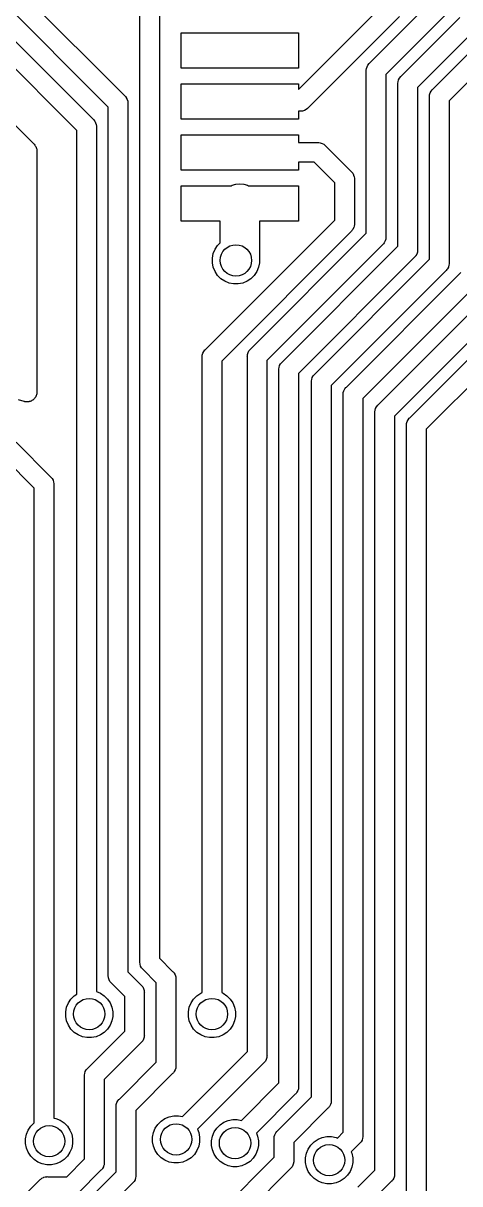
# Model space of a CAD drawing. Extents: x 3.61 to 7.55, y -5.8 to -3.38.
# Drawn here: x 6.48 to 6.699, y -4.451 to -3.869 of the extents above; entities that cross this region are included whole.
import ezdxf

# ---------------------------------------------------------------- set-up
doc = ezdxf.new("R2010")
doc.units = 0
doc.header["$MEASUREMENT"] = 0
doc.layers.add('BLACK', color=7, linetype='CONTINUOUS')

msp = doc.modelspace()

# ---------------------------------------------------------------- linework, layer by layer
at = {"layer": 'BLACK', "linetype": 'CONTINUOUS'}
for p, q in [((6.41446, -3.7894), (6.53077, -3.9057)), ((6.52254, -3.91139), (6.40623, -3.79508)), ((6.39862, -3.80111), (6.51493, -3.91742)), ((6.5067, -3.92311), (6.39039, -3.8068)), ((6.53839, -4.33991), (6.53839, -3.81225)), ((6.54823, -3.81405), (6.54823, -4.33811)), ((6.37712, -3.82181), (6.48524, -3.92993)), ((6.61811, -3.90249), (6.66043, -3.86017)), ((6.6537, -3.88931), (6.68317, -3.85984)), ((6.66866, -3.86586), (6.62275, -3.91177)), ((6.6914, -3.86553), (6.66193, -3.895)), ((6.66954, -3.89587), (6.69901, -3.8664)), ((6.55906, -3.89173), (6.55906, -3.87402)), ((6.55906, -3.87402), (6.61811, -3.87402)), ((6.61811, -3.87402), (6.61811, -3.89173)), ((6.70724, -3.87209), (6.67777, -3.90156)), ((6.68538, -3.90243), (6.71485, -3.87296)), ((6.72308, -3.87865), (6.69361, -3.90812)), ((6.61811, -3.89173), (6.55906, -3.89173)), ((6.65206, -3.89296), (6.65208, -3.89272)), ((6.65208, -3.8932), (6.65206, -3.89296)), ((6.65208, -3.89272), (6.65216, -3.89199)), ((6.65208, -3.89272), (6.65208, -3.89272)), ((6.65208, -3.97453), (6.65208, -3.8932)), ((6.65216, -3.89199), (6.65244, -3.89107)), ((6.65244, -3.89107), (6.65289, -3.89021)), ((6.65289, -3.89021), (6.65351, -3.88946)), ((6.65351, -3.88946), (6.6537, -3.88931)), ((6.66193, -3.895), (6.66193, -3.97632)), ((6.6679, -3.89952), (6.66793, -3.89928)), ((6.66793, -3.89928), (6.668, -3.89856)), ((6.66793, -3.89928), (6.66793, -3.89928)), ((6.668, -3.89856), (6.66828, -3.89763)), ((6.66828, -3.89763), (6.66874, -3.89677)), ((6.66874, -3.89677), (6.66935, -3.89602)), ((6.66935, -3.89602), (6.66954, -3.89587)), ((6.55906, -3.91732), (6.55906, -3.89961)), ((6.55906, -3.89961), (6.61811, -3.89961)), ((6.61811, -3.89961), (6.61811, -3.90249)), ((6.66793, -3.89976), (6.6679, -3.89952)), ((6.66793, -3.98109), (6.66793, -3.89976)), ((6.67777, -3.90156), (6.67777, -3.98289)), ((6.68377, -3.90584), (6.68384, -3.90512)), ((6.68384, -3.90512), (6.68412, -3.90419)), ((6.68412, -3.90419), (6.68458, -3.90334)), ((6.68458, -3.90334), (6.68519, -3.90259)), ((6.68519, -3.90259), (6.68538, -3.90243)), ((6.53077, -3.9057), (6.53096, -3.90586)), ((6.53096, -3.90586), (6.53111, -3.90604)), ((6.53111, -3.90604), (6.53111, -3.90604)), ((6.53111, -3.90604), (6.53147, -3.90647)), ((6.53147, -3.90647), (6.53158, -3.90661)), ((6.53158, -3.90661), (6.53203, -3.90746)), ((6.53203, -3.90746), (6.53231, -3.90839)), ((6.53231, -3.90839), (6.53239, -3.90911)), ((6.53239, -3.90911), (6.53239, -3.90911)), ((6.53239, -3.90911), (6.53241, -3.90935)), ((6.53241, -3.90935), (6.53239, -3.90959)), ((6.53239, -3.90959), (6.53239, -4.34496)), ((6.68375, -3.90608), (6.68377, -3.90584)), ((6.68377, -3.90632), (6.68375, -3.90608)), ((6.68377, -3.90584), (6.68377, -3.90584)), ((6.68377, -3.98765), (6.68377, -3.90632)), ((6.69361, -3.90812), (6.69361, -3.98945)), ((6.52254, -4.34676), (6.52254, -3.91139)), ((6.61885, -3.91339), (6.61811, -3.91339)), ((6.61811, -3.91339), (6.61811, -3.91732)), ((6.61909, -3.91341), (6.61885, -3.91339)), ((6.61934, -3.91339), (6.61909, -3.91341)), ((6.62006, -3.91331), (6.61934, -3.91339)), ((6.61934, -3.91339), (6.61934, -3.91339)), ((6.62099, -3.91303), (6.62006, -3.91331)), ((6.62184, -3.91258), (6.62099, -3.91303)), ((6.62259, -3.91196), (6.62184, -3.91258)), ((6.62275, -3.91177), (6.62259, -3.91196)), ((6.51493, -3.91742), (6.51512, -3.91757)), ((6.51512, -3.91757), (6.51527, -3.91776)), ((6.51527, -3.91776), (6.51527, -3.91776)), ((6.51527, -3.91776), (6.51565, -3.91822)), ((6.51565, -3.91822), (6.51573, -3.91832)), ((6.51573, -3.91832), (6.51619, -3.91918)), ((6.51619, -3.91918), (6.51647, -3.92011)), ((6.51647, -3.92011), (6.51654, -3.92083)), ((6.51654, -3.92083), (6.51654, -3.92083)), ((6.51654, -3.92083), (6.51657, -3.92107)), ((6.51657, -3.92107), (6.51654, -3.92131)), ((6.51654, -3.92131), (6.51654, -4.35484)), ((6.61811, -3.91732), (6.55906, -3.91732)), ((6.5067, -4.35612), (6.5067, -3.92311)), ((6.55906, -3.94291), (6.55906, -3.9252)), ((6.55906, -3.9252), (6.61811, -3.9252)), ((6.61811, -3.9252), (6.61811, -3.92913)), ((6.48524, -3.92993), (6.48525, -3.92994)), ((6.48525, -3.92994), (6.48525, -3.92994)), ((6.48525, -3.92994), (6.48525, -3.92994)), ((6.48525, -3.92994), (6.48528, -3.92998)), ((6.48528, -3.92998), (6.48557, -3.93034)), ((6.48557, -3.93034), (6.48586, -3.9307)), ((6.48586, -3.9307), (6.48588, -3.93072)), ((6.48588, -3.93072), (6.48589, -3.93074)), ((6.48589, -3.93074), (6.48611, -3.93115)), ((6.48611, -3.93115), (6.48632, -3.93156)), ((6.48632, -3.93156), (6.48633, -3.93158)), ((6.48633, -3.93158), (6.48634, -3.93161)), ((6.48634, -3.93161), (6.48647, -3.93205)), ((6.48647, -3.93205), (6.4866, -3.93249)), ((6.4866, -3.93249), (6.48661, -3.93252)), ((6.48661, -3.93252), (6.48661, -3.93254)), ((6.48661, -3.93254), (6.48665, -3.933)), ((6.48665, -3.933), (6.4867, -3.93346)), ((6.4867, -3.93346), (6.4867, -4.05418)), ((6.61811, -3.92913), (6.62771, -3.92913)), ((6.62771, -3.92913), (6.62795, -3.92911)), ((6.62795, -3.92911), (6.62819, -3.92913)), ((6.62819, -3.92913), (6.62819, -3.92913)), ((6.62819, -3.92913), (6.62892, -3.92921)), ((6.62892, -3.92921), (6.62985, -3.92949)), ((6.62985, -3.92949), (6.6307, -3.92994)), ((6.6307, -3.92994), (6.63145, -3.93056)), ((6.63145, -3.93056), (6.6316, -3.93075)), ((6.6316, -3.93075), (6.64447, -3.94361)), ((6.62591, -3.93898), (6.61811, -3.93898)), ((6.61811, -3.93898), (6.61811, -3.94291)), ((6.63624, -3.9493), (6.62591, -3.93898)), ((6.61811, -3.94291), (6.55906, -3.94291)), ((6.64447, -3.94361), (6.64466, -3.94377)), ((6.64466, -3.94377), (6.64481, -3.94396)), ((6.64481, -3.94396), (6.64527, -3.94452)), ((6.64527, -3.94452), (6.64569, -3.9453)), ((6.64569, -3.9453), (6.64573, -3.94537)), ((6.64573, -3.94537), (6.64601, -3.9463)), ((6.55906, -3.9685), (6.55906, -3.95079)), ((6.55906, -3.95079), (6.58428, -3.95079)), ((6.58428, -3.95079), (6.5848, -3.95051)), ((6.5848, -3.95051), (6.58665, -3.94995)), ((6.58665, -3.94995), (6.58858, -3.94976)), ((6.58858, -3.94976), (6.59051, -3.94995)), ((6.59051, -3.94995), (6.59237, -3.95051)), ((6.59237, -3.95051), (6.59289, -3.95079)), ((6.59289, -3.95079), (6.61811, -3.95079)), ((6.61811, -3.95079), (6.61811, -3.9685)), ((6.63624, -3.96797), (6.63624, -3.9493)), ((6.64601, -3.9463), (6.64608, -3.94702)), ((6.64608, -3.94702), (6.64608, -3.94702)), ((6.64608, -3.94702), (6.64611, -3.94727)), ((6.64611, -3.94727), (6.64608, -3.94751)), ((6.64608, -3.94751), (6.64608, -3.96976)), ((6.57874, -3.9685), (6.55906, -3.9685)), ((6.57125, -4.03296), (6.63624, -3.96797)), ((6.57874, -3.97936), (6.57874, -3.9685)), ((6.61811, -3.9685), (6.59843, -3.9685)), ((6.59843, -3.9685), (6.59843, -3.98574)), ((6.64447, -3.97365), (6.57948, -4.03865)), ((6.59398, -4.03263), (6.65208, -3.97453)), ((6.64466, -3.9735), (6.64447, -3.97365)), ((6.64487, -3.97324), (6.64466, -3.9735)), ((6.64527, -3.97275), (6.64487, -3.97324)), ((6.64573, -3.9719), (6.64527, -3.97275)), ((6.64578, -3.97172), (6.64573, -3.9719)), ((6.64601, -3.97097), (6.64578, -3.97172)), ((6.64608, -3.97025), (6.64601, -3.97097)), ((6.64608, -3.96976), (6.64611, -3.97)), ((6.64611, -3.97), (6.64608, -3.97024)), ((6.64608, -3.97024), (6.64608, -3.97025)), ((6.57615, -3.98259), (6.57744, -3.98066)), ((6.57744, -3.98066), (6.57874, -3.97936)), ((6.66031, -3.98022), (6.60221, -4.03832)), ((6.6605, -3.98006), (6.66031, -3.98022)), ((6.66071, -3.9798), (6.6605, -3.98006)), ((6.66112, -3.97931), (6.66071, -3.9798)), ((6.66157, -3.97846), (6.66112, -3.97931)), ((6.66158, -3.97844), (6.66157, -3.97846)), ((6.66186, -3.97753), (6.66158, -3.97844)), ((6.66193, -3.97681), (6.66186, -3.97753)), ((6.66193, -3.97632), (6.66195, -3.97657)), ((6.66195, -3.97657), (6.66193, -3.97681)), ((6.66193, -3.97681), (6.66193, -3.97681)), ((6.5748, -3.98703), (6.57526, -3.98474)), ((6.57526, -3.98474), (6.57615, -3.98259)), ((6.59847, -3.98622), (6.5984, -3.98692)), ((6.59843, -3.98574), (6.59847, -3.98622)), ((6.60982, -4.03919), (6.66793, -3.98109)), ((6.67635, -3.98662), (6.67616, -3.98678)), ((6.6765, -3.98644), (6.67635, -3.98662)), ((6.67696, -3.98588), (6.6765, -3.98644)), ((6.6765, -3.98644), (6.6765, -3.98644)), ((6.67702, -3.98576), (6.67696, -3.98588)), ((6.67742, -3.98502), (6.67702, -3.98576)), ((6.6777, -3.98409), (6.67742, -3.98502)), ((6.67777, -3.98337), (6.6777, -3.98409)), ((6.67777, -3.98289), (6.67779, -3.98313)), ((6.67779, -3.98313), (6.67777, -3.98337)), ((6.67777, -3.98337), (6.67777, -3.98337)), ((6.5748, -3.98935), (6.5748, -3.98703)), ((6.57526, -3.99163), (6.5748, -3.98935)), ((6.57615, -3.99378), (6.57526, -3.99163)), ((6.59797, -3.99163), (6.59708, -3.99378)), ((6.59843, -3.98935), (6.59797, -3.99163)), ((6.5984, -3.98692), (6.59843, -3.98703)), ((6.59843, -3.98703), (6.59843, -3.98935)), ((6.67616, -3.98678), (6.61805, -4.04488)), ((6.62622, -4.0452), (6.68377, -3.98765)), ((6.6928, -3.99244), (6.69258, -3.99271)), ((6.69326, -3.99158), (6.6928, -3.99244)), ((6.69331, -3.9914), (6.69326, -3.99158)), ((6.69354, -3.99066), (6.69331, -3.9914)), ((6.69361, -3.98993), (6.69354, -3.99066)), ((6.69361, -3.98945), (6.69364, -3.98969)), ((6.69364, -3.98969), (6.69361, -3.98993)), ((6.69361, -3.98993), (6.69361, -3.98993)), ((6.57744, -3.99572), (6.57615, -3.99378)), ((6.57909, -3.99736), (6.57744, -3.99572)), ((6.58102, -3.99866), (6.57909, -3.99736)), ((6.59414, -3.99736), (6.59221, -3.99866)), ((6.59579, -3.99572), (6.59414, -3.99736)), ((6.59708, -3.99378), (6.59579, -3.99572)), ((6.692, -3.99334), (6.63445, -4.05089)), ((6.64206, -4.05176), (6.69961, -3.99421)), ((6.69219, -3.99319), (6.692, -3.99334)), ((6.69258, -3.99271), (6.69219, -3.99319)), ((6.58317, -3.99955), (6.58102, -3.99866)), ((6.58545, -4), (6.58317, -3.99955)), ((6.58778, -4), (6.58545, -4)), ((6.59006, -3.99955), (6.58778, -4)), ((6.59221, -3.99866), (6.59006, -3.99955)), ((6.70784, -3.9999), (6.65029, -4.05745)), ((6.65801, -4.06065), (6.71546, -4.00321)), ((6.72369, -4.0089), (6.66624, -4.06634)), ((6.67386, -4.06722), (6.7313, -4.00977)), ((6.73953, -4.01546), (6.68209, -4.0729)), ((6.57045, -4.03386), (6.57106, -4.03311)), ((6.57106, -4.03311), (6.57125, -4.03296)), ((6.59318, -4.03353), (6.59379, -4.03279)), ((6.59379, -4.03279), (6.59398, -4.03263)), ((6.56961, -4.03661), (6.56964, -4.03637)), ((6.56964, -4.03685), (6.56961, -4.03661)), ((6.56964, -4.03637), (6.56971, -4.03564)), ((6.56964, -4.03637), (6.56964, -4.03637)), ((6.56964, -4.3492), (6.56964, -4.03685)), ((6.56971, -4.03564), (6.56999, -4.03472)), ((6.56999, -4.03472), (6.57045, -4.03386)), ((6.57948, -4.03865), (6.57948, -4.3554)), ((6.59234, -4.03628), (6.59237, -4.03604)), ((6.59237, -4.03652), (6.59234, -4.03628)), ((6.59237, -4.03604), (6.59244, -4.03532)), ((6.59237, -4.03604), (6.59237, -4.03604)), ((6.59237, -4.38492), (6.59237, -4.03652)), ((6.59244, -4.03532), (6.59272, -4.03439)), ((6.59272, -4.03439), (6.59318, -4.03353)), ((6.60221, -4.03832), (6.60221, -4.38672)), ((6.60819, -4.04284), (6.60821, -4.0426)), ((6.60821, -4.04309), (6.60819, -4.04284)), ((6.60821, -4.0426), (6.60828, -4.04188)), ((6.60821, -4.0426), (6.60821, -4.0426)), ((6.60821, -4.40058), (6.60821, -4.04309)), ((6.60828, -4.04188), (6.60856, -4.04095)), ((6.60856, -4.04095), (6.60902, -4.0401)), ((6.60902, -4.0401), (6.60964, -4.03935)), ((6.60964, -4.03935), (6.60982, -4.03919)), ((6.61805, -4.04488), (6.61805, -4.40237)), ((6.62458, -4.04885), (6.62461, -4.04861)), ((6.62461, -4.04909), (6.62458, -4.04885)), ((6.62461, -4.04861), (6.62468, -4.04789)), ((6.62461, -4.04861), (6.62461, -4.04861)), ((6.62461, -4.40763), (6.62461, -4.04909)), ((6.62468, -4.04789), (6.62496, -4.04696)), ((6.62496, -4.04696), (6.62542, -4.04611)), ((6.62542, -4.04611), (6.62603, -4.04536)), ((6.62603, -4.04536), (6.62622, -4.0452)), ((6.4861, -4.05656), (6.48595, -4.05678)), ((6.48618, -4.05635), (6.4861, -4.05656)), ((6.4863, -4.05615), (6.48618, -4.05635)), ((6.48637, -4.0559), (6.4863, -4.05615)), ((6.48647, -4.05566), (6.48637, -4.0559)), ((6.48652, -4.05544), (6.48647, -4.05566)), ((6.48659, -4.05522), (6.48652, -4.05544)), ((6.48662, -4.05496), (6.48659, -4.05522)), ((6.48667, -4.05471), (6.48662, -4.05496)), ((6.4867, -4.05425), (6.48667, -4.05448)), ((6.48667, -4.05448), (6.48667, -4.05471)), ((6.4867, -4.05418), (6.4867, -4.05425)), ((6.63445, -4.05089), (6.63445, -4.40942)), ((6.64043, -4.05541), (6.64045, -4.05517)), ((6.64045, -4.05566), (6.64043, -4.05541)), ((6.64045, -4.05517), (6.64052, -4.05445)), ((6.64045, -4.05517), (6.64045, -4.05517)), ((6.64045, -4.42543), (6.64045, -4.05566)), ((6.64052, -4.05445), (6.6408, -4.05352)), ((6.6408, -4.05352), (6.64126, -4.05267)), ((6.64126, -4.05267), (6.64188, -4.05192)), ((6.64188, -4.05192), (6.64206, -4.05176)), ((6.48025, -4.05896), (6.47745, -4.05812)), ((6.48047, -4.05901), (6.48025, -4.05896)), ((6.48069, -4.05908), (6.48047, -4.05901)), ((6.48095, -4.0591), (6.48069, -4.05908)), ((6.48121, -4.05916), (6.48095, -4.0591)), ((6.48144, -4.05916), (6.48121, -4.05916)), ((6.48166, -4.05918), (6.48144, -4.05916)), ((6.48192, -4.05916), (6.48166, -4.05918)), ((6.48218, -4.05916), (6.48192, -4.05916)), ((6.48241, -4.05911), (6.48218, -4.05916)), ((6.48264, -4.05909), (6.48241, -4.05911)), ((6.48288, -4.05902), (6.48264, -4.05909)), ((6.48314, -4.05897), (6.48288, -4.05902)), ((6.48335, -4.05888), (6.48314, -4.05897)), ((6.48357, -4.05882), (6.48335, -4.05888)), ((6.4838, -4.0587), (6.48357, -4.05882)), ((6.48404, -4.0586), (6.4838, -4.0587)), ((6.48423, -4.05847), (6.48404, -4.0586)), ((6.48444, -4.05836), (6.48423, -4.05847)), ((6.48464, -4.0582), (6.48444, -4.05836)), ((6.48486, -4.05806), (6.48464, -4.0582)), ((6.48502, -4.0579), (6.48486, -4.05806)), ((6.4852, -4.05775), (6.48502, -4.0579)), ((6.48536, -4.05755), (6.4852, -4.05775)), ((6.48555, -4.05737), (6.48536, -4.05755)), ((6.48568, -4.05718), (6.48555, -4.05737)), ((6.48583, -4.057), (6.48568, -4.05718)), ((6.48595, -4.05678), (6.48583, -4.057)), ((6.65029, -4.05745), (6.65029, -4.42723)), ((6.65675, -4.06241), (6.65721, -4.06156)), ((6.65721, -4.06156), (6.65783, -4.06081)), ((6.65783, -4.06081), (6.65801, -4.06065)), ((6.65638, -4.0643), (6.6564, -4.06406)), ((6.6564, -4.06454), (6.65638, -4.0643)), ((6.6564, -4.06406), (6.65647, -4.06334)), ((6.6564, -4.06406), (6.6564, -4.06406)), ((6.6564, -4.44442), (6.6564, -4.06454)), ((6.65647, -4.06334), (6.65675, -4.06241)), ((6.66624, -4.06634), (6.66624, -4.44621)), ((6.6726, -4.06897), (6.67305, -4.06812)), ((6.67305, -4.06812), (6.67367, -4.06737)), ((6.67367, -4.06737), (6.67386, -4.06722)), ((6.67222, -4.07087), (6.67224, -4.07063)), ((6.67224, -4.07111), (6.67222, -4.07087)), ((6.67224, -4.07062), (6.67232, -4.0699)), ((6.67224, -4.07063), (6.67224, -4.07062)), ((6.67224, -4.46072), (6.67224, -4.07111)), ((6.67232, -4.0699), (6.6726, -4.06897)), ((6.68209, -4.0729), (6.68209, -4.46252)), ((6.47622, -4.07937), (6.49354, -4.09669)), ((6.48531, -4.10238), (6.47053, -4.0876)), ((6.49354, -4.09669), (6.49373, -4.09684)), ((6.49373, -4.09684), (6.49388, -4.09703)), ((6.49388, -4.09703), (6.49388, -4.09703)), ((6.49388, -4.09703), (6.49415, -4.09736)), ((6.48531, -4.4207), (6.48531, -4.10238)), ((6.49415, -4.09736), (6.49434, -4.09759)), ((6.49434, -4.09759), (6.4948, -4.09845)), ((6.4948, -4.09845), (6.49508, -4.09938)), ((6.49508, -4.09938), (6.49515, -4.1001)), ((6.49515, -4.1001), (6.49515, -4.1001)), ((6.49515, -4.1001), (6.49518, -4.10034)), ((6.49518, -4.10034), (6.49515, -4.10058)), ((6.49515, -4.10058), (6.49515, -4.4183)), ((6.53836, -4.34015), (6.53839, -4.33991)), ((6.53846, -4.34112), (6.53836, -4.34015)), ((6.53874, -4.34204), (6.53846, -4.34112)), ((6.54823, -4.33811), (6.55485, -4.34473)), ((6.52252, -4.347), (6.52254, -4.34676)), ((6.52254, -4.34724), (6.52252, -4.347)), ((6.52258, -4.34759), (6.52254, -4.34724)), ((6.53239, -4.34496), (6.53901, -4.35158)), ((6.5392, -4.3429), (6.53874, -4.34204)), ((6.53966, -4.34346), (6.5392, -4.3429)), ((6.53981, -4.34365), (6.53966, -4.34346)), ((6.54, -4.3438), (6.53981, -4.34365)), ((6.54662, -4.35042), (6.54, -4.3438)), ((6.55485, -4.34473), (6.55504, -4.34489)), ((6.55504, -4.34489), (6.55519, -4.34507)), ((6.55519, -4.34507), (6.55519, -4.34507)), ((6.55519, -4.34507), (6.55557, -4.34553)), ((6.55557, -4.34553), (6.55565, -4.34564)), ((6.55565, -4.34564), (6.55611, -4.34649)), ((6.55611, -4.34649), (6.55639, -4.34742)), ((6.55639, -4.34742), (6.55646, -4.34814)), ((6.52261, -4.34796), (6.52258, -4.34759)), ((6.5229, -4.34889), (6.52261, -4.34796)), ((6.52335, -4.34975), (6.5229, -4.34889)), ((6.52379, -4.35028), (6.52335, -4.34975)), ((6.52397, -4.35049), (6.52379, -4.35028)), ((6.52416, -4.35065), (6.52397, -4.35049)), ((6.53077, -4.35727), (6.52416, -4.35065)), ((6.53901, -4.35158), (6.53919, -4.35173)), ((6.53919, -4.35173), (6.53935, -4.35192)), ((6.53935, -4.35192), (6.53935, -4.35192)), ((6.53935, -4.35192), (6.53965, -4.35229)), ((6.53965, -4.35229), (6.53981, -4.35248)), ((6.53981, -4.35248), (6.54026, -4.35334)), ((6.54026, -4.35334), (6.54055, -4.35427)), ((6.54662, -4.39023), (6.54662, -4.35042)), ((6.55646, -4.34814), (6.55646, -4.34814)), ((6.55646, -4.34814), (6.55648, -4.34838)), ((6.55648, -4.34838), (6.55646, -4.34862)), ((6.55646, -4.34862), (6.55646, -4.39203)), ((6.56964, -4.3554), (6.56964, -4.3492)), ((6.56964, -4.3492), (6.56964, -4.3492)), ((6.5025, -4.36055), (6.50379, -4.35861)), ((6.50379, -4.35861), (6.50543, -4.35697)), ((6.50543, -4.35697), (6.5067, -4.35612)), ((6.51654, -4.35484), (6.51856, -4.35567)), ((6.51856, -4.35567), (6.52049, -4.35697)), ((6.52049, -4.35697), (6.52214, -4.35861)), ((6.52214, -4.35861), (6.52343, -4.36055)), ((6.53077, -4.37472), (6.53077, -4.35727)), ((6.54055, -4.35427), (6.54062, -4.35499)), ((6.54062, -4.35499), (6.54062, -4.35499)), ((6.54062, -4.35499), (6.54064, -4.35523)), ((6.54064, -4.35523), (6.54062, -4.35547)), ((6.54062, -4.35547), (6.54062, -4.37651)), ((6.56409, -4.36055), (6.56538, -4.35861)), ((6.56538, -4.35861), (6.56703, -4.35697)), ((6.56703, -4.35697), (6.56896, -4.35567)), ((6.56896, -4.35567), (6.56964, -4.3554)), ((6.57948, -4.3554), (6.58015, -4.35567)), ((6.58015, -4.35567), (6.58209, -4.35697)), ((6.58209, -4.35697), (6.58373, -4.35861)), ((6.58373, -4.35861), (6.58502, -4.36055)), ((6.50115, -4.36498), (6.50161, -4.3627)), ((6.50115, -4.3673), (6.50115, -4.36498)), ((6.50161, -4.3627), (6.5025, -4.36055)), ((6.52343, -4.36055), (6.52432, -4.3627)), ((6.52432, -4.3627), (6.52477, -4.36498)), ((6.52477, -4.36498), (6.52477, -4.3673)), ((6.56275, -4.36498), (6.5632, -4.3627)), ((6.56275, -4.3673), (6.56275, -4.36498)), ((6.5632, -4.3627), (6.56409, -4.36055)), ((6.58502, -4.36055), (6.58591, -4.3627)), ((6.58591, -4.3627), (6.58637, -4.36498)), ((6.58637, -4.36498), (6.58637, -4.3673)), ((6.50161, -4.36959), (6.50115, -4.3673)), ((6.5025, -4.37174), (6.50161, -4.36959)), ((6.52432, -4.36959), (6.52343, -4.37174)), ((6.52477, -4.3673), (6.52432, -4.36959)), ((6.5632, -4.36959), (6.56275, -4.3673)), ((6.56409, -4.37174), (6.5632, -4.36959)), ((6.58591, -4.36959), (6.58502, -4.37174)), ((6.58637, -4.3673), (6.58591, -4.36959)), ((6.50379, -4.37367), (6.5025, -4.37174)), ((6.50543, -4.37532), (6.50379, -4.37367)), ((6.50737, -4.37661), (6.50543, -4.37532)), ((6.50952, -4.3775), (6.50737, -4.37661)), ((6.51225, -4.39324), (6.53077, -4.37472)), ((6.51856, -4.37661), (6.51641, -4.3775)), ((6.52049, -4.37532), (6.51856, -4.37661)), ((6.52214, -4.37367), (6.52049, -4.37532)), ((6.52343, -4.37174), (6.52214, -4.37367)), ((6.54062, -4.37651), (6.54064, -4.37675)), ((6.56538, -4.37367), (6.56409, -4.37174)), ((6.56703, -4.37532), (6.56538, -4.37367)), ((6.56896, -4.37661), (6.56703, -4.37532)), ((6.57111, -4.3775), (6.56896, -4.37661)), ((6.58015, -4.37661), (6.578, -4.3775)), ((6.58209, -4.37532), (6.58015, -4.37661)), ((6.58373, -4.37367), (6.58209, -4.37532)), ((6.58502, -4.37174), (6.58373, -4.37367)), ((6.5118, -4.37795), (6.50952, -4.3775)), ((6.51413, -4.37795), (6.5118, -4.37795)), ((6.51641, -4.3775), (6.51413, -4.37795)), ((6.53901, -4.3804), (6.52049, -4.39892)), ((6.53919, -4.38025), (6.53901, -4.3804)), ((6.53935, -4.38006), (6.53919, -4.38025)), ((6.53981, -4.3795), (6.53935, -4.38006)), ((6.53935, -4.38006), (6.53935, -4.38006)), ((6.54026, -4.37865), (6.53981, -4.3795)), ((6.53981, -4.3795), (6.53981, -4.3795)), ((6.54055, -4.37772), (6.54026, -4.37865)), ((6.54062, -4.377), (6.54055, -4.37772)), ((6.54064, -4.37675), (6.54062, -4.37699)), ((6.54062, -4.37699), (6.54062, -4.377)), ((6.57339, -4.37795), (6.57111, -4.3775)), ((6.57572, -4.37795), (6.57339, -4.37795)), ((6.578, -4.3775), (6.57572, -4.37795)), ((6.55971, -4.41758), (6.59237, -4.38492)), ((6.60214, -4.38793), (6.60186, -4.38885)), ((6.60221, -4.3872), (6.60214, -4.38793)), ((6.60221, -4.38672), (6.60223, -4.38696)), ((6.60223, -4.38696), (6.60221, -4.3872)), ((6.60221, -4.3872), (6.60221, -4.3872)), ((6.51145, -4.39414), (6.51207, -4.39339)), ((6.51207, -4.39339), (6.51225, -4.39324)), ((6.5281, -4.40875), (6.54662, -4.39023)), ((6.55639, -4.39324), (6.55611, -4.39416)), ((6.55646, -4.39251), (6.55639, -4.39324)), ((6.55646, -4.39203), (6.55648, -4.39227)), ((6.55648, -4.39227), (6.55646, -4.39251)), ((6.55646, -4.39251), (6.55646, -4.39251)), ((6.6006, -4.39061), (6.56728, -4.42393)), ((6.60079, -4.39046), (6.6006, -4.39061)), ((6.60094, -4.39027), (6.60079, -4.39046)), ((6.6014, -4.38971), (6.60094, -4.39027)), ((6.60094, -4.39027), (6.60094, -4.39027)), ((6.60141, -4.38969), (6.6014, -4.38971)), ((6.60186, -4.38885), (6.60141, -4.38969)), ((6.51062, -4.39689), (6.51064, -4.39664)), ((6.51064, -4.39713), (6.51062, -4.39689)), ((6.51064, -4.39664), (6.51071, -4.39592)), ((6.51064, -4.39664), (6.51064, -4.39664)), ((6.51064, -4.43875), (6.51064, -4.39713)), ((6.51071, -4.39592), (6.511, -4.39499)), ((6.511, -4.39499), (6.51145, -4.39414)), ((6.52049, -4.39892), (6.52049, -4.44055)), ((6.55485, -4.39592), (6.53633, -4.41444)), ((6.55504, -4.39577), (6.55485, -4.39592)), ((6.55519, -4.39558), (6.55504, -4.39577)), ((6.55565, -4.39502), (6.55519, -4.39558)), ((6.55519, -4.39558), (6.55519, -4.39558)), ((6.55566, -4.39499), (6.55565, -4.39502)), ((6.55611, -4.39416), (6.55566, -4.39499)), ((6.58934, -4.41945), (6.60821, -4.40058)), ((6.61724, -4.40536), (6.61678, -4.40592)), ((6.6177, -4.40451), (6.61724, -4.40536)), ((6.61782, -4.40413), (6.6177, -4.40451)), ((6.61798, -4.40358), (6.61782, -4.40413)), ((6.61805, -4.40286), (6.61798, -4.40358)), ((6.61805, -4.40237), (6.61808, -4.40262)), ((6.61808, -4.40262), (6.61805, -4.40286)), ((6.61805, -4.40286), (6.61805, -4.40286)), ((6.52649, -4.41216), (6.52656, -4.41144)), ((6.52656, -4.41144), (6.52684, -4.41051)), ((6.52684, -4.41051), (6.5273, -4.40966)), ((6.5273, -4.40966), (6.52791, -4.40891)), ((6.52791, -4.40891), (6.5281, -4.40875)), ((6.61644, -4.40627), (6.59687, -4.42584)), ((6.60738, -4.42486), (6.62461, -4.40763)), ((6.61663, -4.40611), (6.61644, -4.40627)), ((6.61678, -4.40592), (6.61663, -4.40611)), ((6.6341, -4.41156), (6.63364, -4.41241)), ((6.63438, -4.41063), (6.6341, -4.41156)), ((6.63445, -4.40991), (6.63438, -4.41063)), ((6.63445, -4.40942), (6.63447, -4.40967)), ((6.63447, -4.40967), (6.63445, -4.40991)), ((6.63445, -4.40991), (6.63445, -4.40991)), ((6.52646, -4.4124), (6.52649, -4.41216)), ((6.52649, -4.41265), (6.52646, -4.4124)), ((6.52649, -4.41216), (6.52649, -4.41216)), ((6.52649, -4.44531), (6.52649, -4.41265)), ((6.53633, -4.41444), (6.53633, -4.44711)), ((6.55315, -4.41765), (6.55543, -4.41719)), ((6.55543, -4.41719), (6.55776, -4.41719)), ((6.55776, -4.41719), (6.55971, -4.41758)), ((6.63284, -4.41332), (6.61561, -4.43055)), ((6.63303, -4.41316), (6.63284, -4.41332)), ((6.63326, -4.41288), (6.63303, -4.41316)), ((6.63364, -4.41241), (6.63326, -4.41288)), ((6.48236, -4.42428), (6.48366, -4.42235)), ((6.48366, -4.42235), (6.4853, -4.4207)), ((6.4853, -4.4207), (6.48531, -4.4207)), ((6.49515, -4.4183), (6.49628, -4.41852)), ((6.49628, -4.41852), (6.49843, -4.41941)), ((6.49843, -4.41941), (6.50036, -4.4207)), ((6.50036, -4.4207), (6.50201, -4.42235)), ((6.50201, -4.42235), (6.5033, -4.42428)), ((6.54613, -4.42341), (6.54742, -4.42147)), ((6.54742, -4.42147), (6.54906, -4.41983)), ((6.54906, -4.41983), (6.551, -4.41854)), ((6.551, -4.41854), (6.55315, -4.41765)), ((6.57698, -4.42333), (6.57863, -4.42168)), ((6.57863, -4.42168), (6.58056, -4.42039)), ((6.58056, -4.42039), (6.58271, -4.4195)), ((6.58271, -4.4195), (6.58499, -4.41904)), ((6.58499, -4.41904), (6.58732, -4.41904)), ((6.58732, -4.41904), (6.58934, -4.41945)), ((6.48102, -4.42871), (6.48147, -4.42643)), ((6.48102, -4.43104), (6.48102, -4.42871)), ((6.48147, -4.42643), (6.48236, -4.42428)), ((6.5033, -4.42428), (6.50419, -4.42643)), ((6.50419, -4.42643), (6.50464, -4.42871)), ((6.50464, -4.42871), (6.50464, -4.43104)), ((6.54478, -4.42784), (6.54524, -4.42556)), ((6.54478, -4.43017), (6.54478, -4.42784)), ((6.54524, -4.42556), (6.54613, -4.42341)), ((6.56728, -4.42393), (6.56795, -4.42556)), ((6.56795, -4.42556), (6.5684, -4.42784)), ((6.5684, -4.42784), (6.5684, -4.43017)), ((6.57435, -4.42969), (6.5748, -4.42741)), ((6.5748, -4.42741), (6.57569, -4.42526)), ((6.57569, -4.42526), (6.57698, -4.42333)), ((6.59687, -4.42584), (6.59751, -4.42741)), ((6.59751, -4.42741), (6.59797, -4.42969)), ((6.60574, -4.42851), (6.60577, -4.42827)), ((6.60577, -4.42875), (6.60574, -4.42851)), ((6.60577, -4.42827), (6.60584, -4.42754)), ((6.60577, -4.42827), (6.60577, -4.42827)), ((6.60577, -4.43792), (6.60577, -4.42875)), ((6.60584, -4.42754), (6.60612, -4.42662)), ((6.60612, -4.42662), (6.60658, -4.42576)), ((6.60658, -4.42576), (6.60719, -4.42501)), ((6.60719, -4.42501), (6.60738, -4.42486)), ((6.62589, -4.43025), (6.62783, -4.42895)), ((6.62783, -4.42895), (6.62997, -4.42806)), ((6.62997, -4.42806), (6.63226, -4.42761)), ((6.63226, -4.42761), (6.63458, -4.42761)), ((6.63458, -4.42761), (6.63687, -4.42806)), ((6.63687, -4.42806), (6.63754, -4.42834)), ((6.63754, -4.42834), (6.64045, -4.42543)), ((6.65022, -4.42843), (6.64994, -4.42936)), ((6.65029, -4.42771), (6.65022, -4.42843)), ((6.65029, -4.42723), (6.65032, -4.42747)), ((6.65032, -4.42747), (6.65029, -4.42771)), ((6.65029, -4.42771), (6.65029, -4.42771)), ((6.48147, -4.43332), (6.48102, -4.43104)), ((6.48236, -4.43547), (6.48147, -4.43332)), ((6.50419, -4.43332), (6.5033, -4.43547)), ((6.50464, -4.43104), (6.50419, -4.43332)), ((6.54524, -4.43245), (6.54478, -4.43017)), ((6.54613, -4.4346), (6.54524, -4.43245)), ((6.54742, -4.43653), (6.54613, -4.4346)), ((6.56706, -4.4346), (6.56577, -4.43653)), ((6.56795, -4.43245), (6.56706, -4.4346)), ((6.5684, -4.43017), (6.56795, -4.43245)), ((6.57435, -4.43202), (6.57435, -4.42969)), ((6.5748, -4.4343), (6.57435, -4.43202)), ((6.57569, -4.43645), (6.5748, -4.4343)), ((6.59751, -4.4343), (6.59662, -4.43645)), ((6.59797, -4.43202), (6.59751, -4.4343)), ((6.59797, -4.42969), (6.59797, -4.43202)), ((6.61561, -4.43055), (6.61561, -4.43972)), ((6.62206, -4.43597), (6.62295, -4.43382)), ((6.62295, -4.43382), (6.62425, -4.43189)), ((6.62425, -4.43189), (6.62589, -4.43025)), ((6.64868, -4.43112), (6.6445, -4.4353)), ((6.64887, -4.43096), (6.64868, -4.43112)), ((6.64948, -4.43021), (6.64887, -4.43096)), ((6.64994, -4.42936), (6.64948, -4.43021)), ((6.48366, -4.43741), (6.48236, -4.43547)), ((6.4853, -4.43905), (6.48366, -4.43741)), ((6.48724, -4.44034), (6.4853, -4.43905)), ((6.48939, -4.44124), (6.48724, -4.44034)), ((6.49843, -4.44034), (6.49628, -4.44124)), ((6.50036, -4.43905), (6.49843, -4.44034)), ((6.50201, -4.43741), (6.50036, -4.43905)), ((6.5017, -4.44769), (6.51064, -4.43875)), ((6.5033, -4.43547), (6.50201, -4.43741)), ((6.52049, -4.44055), (6.52051, -4.44079)), ((6.54906, -4.43818), (6.54742, -4.43653)), ((6.551, -4.43947), (6.54906, -4.43818)), ((6.55315, -4.44036), (6.551, -4.43947)), ((6.55543, -4.44081), (6.55315, -4.44036)), ((6.56004, -4.44036), (6.55776, -4.44081)), ((6.56219, -4.43947), (6.56004, -4.44036)), ((6.56412, -4.43818), (6.56219, -4.43947)), ((6.56577, -4.43653), (6.56412, -4.43818)), ((6.57091, -4.47278), (6.60577, -4.43792)), ((6.57698, -4.43838), (6.57569, -4.43645)), ((6.57863, -4.44003), (6.57698, -4.43838)), ((6.58056, -4.44132), (6.57863, -4.44003)), ((6.59369, -4.44003), (6.59175, -4.44132)), ((6.59533, -4.43838), (6.59369, -4.44003)), ((6.59662, -4.43645), (6.59533, -4.43838)), ((6.61561, -4.4402), (6.61556, -4.4407)), ((6.61561, -4.43972), (6.61563, -4.43996)), ((6.61563, -4.43996), (6.61561, -4.4402)), ((6.61561, -4.4402), (6.61561, -4.4402)), ((6.62161, -4.43826), (6.62206, -4.43597)), ((6.62161, -4.44058), (6.62161, -4.43826)), ((6.62206, -4.44286), (6.62161, -4.44058)), ((6.6445, -4.4353), (6.64478, -4.43597)), ((6.64478, -4.43597), (6.64523, -4.43826)), ((6.64523, -4.44058), (6.64478, -4.44286)), ((6.64523, -4.43826), (6.64523, -4.44058)), ((6.49167, -4.44169), (6.48939, -4.44124)), ((6.49399, -4.44169), (6.49167, -4.44169)), ((6.49628, -4.44124), (6.49399, -4.44169)), ((6.51887, -4.44444), (6.50739, -4.45592)), ((6.50827, -4.46353), (6.52649, -4.44531)), ((6.51906, -4.44429), (6.51887, -4.44444)), ((6.5194, -4.44388), (6.51906, -4.44429)), ((6.51968, -4.44354), (6.5194, -4.44388)), ((6.52013, -4.44268), (6.51968, -4.44354)), ((6.5202, -4.44247), (6.52013, -4.44268)), ((6.52041, -4.44175), (6.5202, -4.44247)), ((6.52049, -4.44103), (6.52041, -4.44175)), ((6.52051, -4.44079), (6.52049, -4.44103)), ((6.52049, -4.44103), (6.52049, -4.44103)), ((6.55776, -4.44081), (6.55543, -4.44081)), ((6.614, -4.44361), (6.5766, -4.48101)), ((6.58271, -4.44221), (6.58056, -4.44132)), ((6.58499, -4.44267), (6.58271, -4.44221)), ((6.58732, -4.44267), (6.58499, -4.44267)), ((6.5896, -4.44221), (6.58732, -4.44267)), ((6.59175, -4.44132), (6.5896, -4.44221)), ((6.61418, -4.44346), (6.614, -4.44361)), ((6.61434, -4.44327), (6.61418, -4.44346)), ((6.6148, -4.44271), (6.61434, -4.44327)), ((6.61434, -4.44327), (6.61434, -4.44327)), ((6.61526, -4.44185), (6.6148, -4.44271)), ((6.61554, -4.44093), (6.61526, -4.44185)), ((6.61556, -4.4407), (6.61554, -4.44093)), ((6.62295, -4.44501), (6.62206, -4.44286)), ((6.62425, -4.44695), (6.62295, -4.44501)), ((6.64389, -4.44501), (6.64259, -4.44695)), ((6.64478, -4.44286), (6.64389, -4.44501)), ((6.64783, -4.45298), (6.6564, -4.44442)), ((6.66624, -4.44621), (6.66627, -4.44646)), ((6.66627, -4.44646), (6.66624, -4.4467)), ((6.34593, -4.5916), (6.48822, -4.4493)), ((6.48822, -4.4493), (6.48837, -4.44911)), ((6.48837, -4.44911), (6.4887, -4.44885)), ((6.4887, -4.44885), (6.48912, -4.4485)), ((6.48912, -4.4485), (6.48998, -4.44804)), ((6.48998, -4.44804), (6.49014, -4.44799)), ((6.49014, -4.44799), (6.49091, -4.44776)), ((6.49091, -4.44776), (6.49163, -4.44769)), ((6.49163, -4.44769), (6.49187, -4.44767)), ((6.49163, -4.44769), (6.49163, -4.44769)), ((6.49187, -4.44767), (6.49211, -4.44769)), ((6.49211, -4.44769), (6.5017, -4.44769)), ((6.53472, -4.451), (6.51396, -4.47176)), ((6.5349, -4.45085), (6.53472, -4.451)), ((6.53506, -4.45066), (6.5349, -4.45085)), ((6.53552, -4.4501), (6.53506, -4.45066)), ((6.53506, -4.45066), (6.53506, -4.45066)), ((6.53598, -4.44924), (6.53552, -4.4501)), ((6.536, -4.44917), (6.53598, -4.44924)), ((6.53626, -4.44832), (6.536, -4.44917)), ((6.53633, -4.44759), (6.53626, -4.44832)), ((6.53633, -4.44711), (6.53635, -4.44735)), ((6.53635, -4.44735), (6.53633, -4.44759)), ((6.53633, -4.44759), (6.53633, -4.44759)), ((6.62589, -4.44859), (6.62425, -4.44695)), ((6.62783, -4.44989), (6.62589, -4.44859)), ((6.62997, -4.45078), (6.62783, -4.44989)), ((6.63226, -4.45123), (6.62997, -4.45078)), ((6.63458, -4.45123), (6.63226, -4.45123)), ((6.63687, -4.45078), (6.63458, -4.45123)), ((6.63901, -4.44989), (6.63687, -4.45078)), ((6.64095, -4.44859), (6.63901, -4.44989)), ((6.64259, -4.44695), (6.64095, -4.44859)), ((6.66463, -4.45011), (6.65479, -4.45994)), ((6.66482, -4.44995), (6.66463, -4.45011)), ((6.66497, -4.44976), (6.66482, -4.44995)), ((6.66543, -4.4492), (6.66497, -4.44976)), ((6.66497, -4.44976), (6.66497, -4.44976)), ((6.66544, -4.44919), (6.66543, -4.4492)), ((6.66589, -4.44835), (6.66544, -4.44919)), ((6.66617, -4.44742), (6.66589, -4.44835)), ((6.66624, -4.4467), (6.66617, -4.44742)), ((6.66624, -4.4467), (6.66624, -4.4467))]:
    msp.add_line(p, q, dxfattribs=at)
at = {"layer": 'BLACK'}
for centre in [(6.58661, -3.98819), (6.51296, -4.36614), (6.57456, -4.36614), (6.49283, -4.42988), (6.55659, -4.429), (6.58616, -4.43086), (6.63342, -4.43942)]:
    msp.add_circle(centre, 0.00787, dxfattribs=at)

doc.saveas('drawing.dxf')
